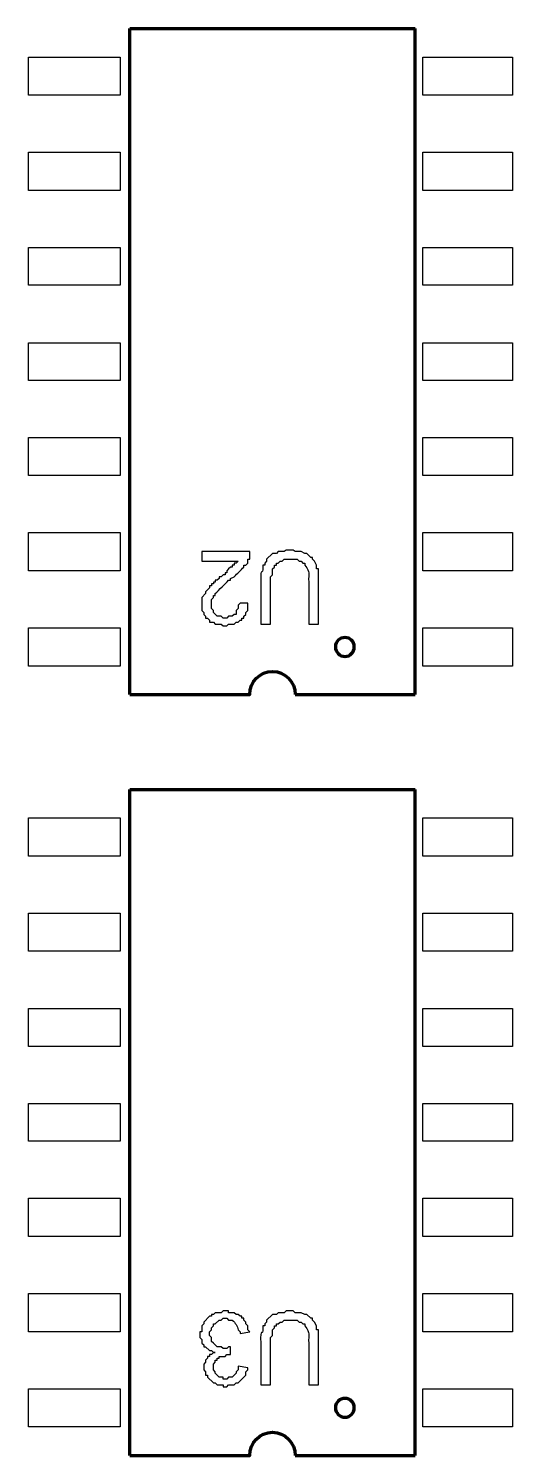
# Model space of a CAD drawing. Header units: millimetres. Extents: x -109 to -14.2, y -107.5 to -24.7.
# Drawn here: x -62.56 to -56.11, y -70.56 to -51.51 of the extents above; entities that cross this region are included whole.
import ezdxf

# ---------------------------------------------------------------- set-up
doc = ezdxf.new("R2010")
doc.units = ezdxf.units.MM
doc.header["$MEASUREMENT"] = 0
doc.layers.add('layer 1', color=7, linetype='Continuous')

msp = doc.modelspace()

# ---------------------------------------------------------------- linework, layer by layer
at = {"layer": 'layer 1', "color": 0, "lineweight": 70}
for points in [[(-61.213, -60.398), (-61.213, -60.398), (-61.213, -51.505), (-61.213, -51.505)], [(-61.213, -51.505), (-61.213, -51.505), (-57.405, -51.505), (-57.405, -51.505)], [(-57.405, -60.398), (-57.405, -60.398), (-57.405, -51.505), (-57.405, -51.505)], [(-61.213, -60.398), (-61.213, -60.398), (-59.638, -60.398), (-59.638, -60.398)], [(-59.006, -60.398), (-59.006, -60.398), (-57.405, -60.398), (-57.405, -60.398)], [(-61.213, -70.556), (-61.213, -70.556), (-61.213, -61.663), (-61.213, -61.663)], [(-61.213, -61.663), (-61.213, -61.663), (-57.405, -61.663), (-57.405, -61.663)], [(-57.405, -70.556), (-57.405, -70.556), (-57.405, -61.663), (-57.405, -61.663)], [(-61.213, -70.556), (-61.213, -70.556), (-59.638, -70.556), (-59.638, -70.556)], [(-59.006, -70.556), (-59.006, -70.556), (-57.405, -70.556), (-57.405, -70.556)]]:
    msp.add_open_spline(points, degree=3, dxfattribs=at)
at = {"layer": 'layer 1', "color": 0}
for points, knots in [([(-62.562, -51.886), (-62.562, -51.886), (-62.562, -52.396), (-62.562, -52.396), (-62.562, -52.396), (-62.562, -52.396), (-61.342, -52.396), (-61.342, -52.396), (-61.342, -52.396), (-61.342, -52.396), (-61.342, -51.886), (-61.342, -51.886), (-61.342, -51.886), (-61.342, -51.886), (-62.562, -51.886), (-62.562, -51.886)], [0, 0, 0, 0, 0.2, 0.2, 0.2, 0.2, 0.4, 0.4, 0.4, 0.4, 0.6, 0.6, 0.6, 0.6, 1, 1, 1, 1]), ([(-57.302, -51.886), (-57.302, -51.886), (-57.302, -52.396), (-57.302, -52.396), (-57.302, -52.396), (-57.302, -52.396), (-56.108, -52.396), (-56.108, -52.396), (-56.108, -52.396), (-56.108, -52.396), (-56.108, -51.886), (-56.108, -51.886), (-56.108, -51.886), (-56.108, -51.886), (-57.302, -51.886), (-57.302, -51.886)], [0, 0, 0, 0, 0.2, 0.2, 0.2, 0.2, 0.4, 0.4, 0.4, 0.4, 0.6, 0.6, 0.6, 0.6, 1, 1, 1, 1]), ([(-62.562, -53.158), (-62.562, -53.158), (-62.562, -53.667), (-62.562, -53.667), (-62.562, -53.667), (-62.562, -53.667), (-61.342, -53.667), (-61.342, -53.667), (-61.342, -53.667), (-61.342, -53.667), (-61.342, -53.158), (-61.342, -53.158), (-61.342, -53.158), (-61.342, -53.158), (-62.562, -53.158), (-62.562, -53.158)], [0, 0, 0, 0, 0.2, 0.2, 0.2, 0.2, 0.4, 0.4, 0.4, 0.4, 0.6, 0.6, 0.6, 0.6, 1, 1, 1, 1]), ([(-57.302, -53.158), (-57.302, -53.158), (-57.302, -53.667), (-57.302, -53.667), (-57.302, -53.667), (-57.302, -53.667), (-56.108, -53.667), (-56.108, -53.667), (-56.108, -53.667), (-56.108, -53.667), (-56.108, -53.158), (-56.108, -53.158), (-56.108, -53.158), (-56.108, -53.158), (-57.302, -53.158), (-57.302, -53.158)], [0, 0, 0, 0, 0.2, 0.2, 0.2, 0.2, 0.4, 0.4, 0.4, 0.4, 0.6, 0.6, 0.6, 0.6, 1, 1, 1, 1]), ([(-62.562, -54.429), (-62.562, -54.429), (-62.562, -54.932), (-62.562, -54.932), (-62.562, -54.932), (-62.562, -54.932), (-61.342, -54.932), (-61.342, -54.932), (-61.342, -54.932), (-61.342, -54.932), (-61.342, -54.429), (-61.342, -54.429), (-61.342, -54.429), (-61.342, -54.429), (-62.562, -54.429), (-62.562, -54.429)], [0, 0, 0, 0, 0.2, 0.2, 0.2, 0.2, 0.4, 0.4, 0.4, 0.4, 0.6, 0.6, 0.6, 0.6, 1, 1, 1, 1]), ([(-57.302, -54.429), (-57.302, -54.429), (-57.302, -54.932), (-57.302, -54.932), (-57.302, -54.932), (-57.302, -54.932), (-56.108, -54.932), (-56.108, -54.932), (-56.108, -54.932), (-56.108, -54.932), (-56.108, -54.429), (-56.108, -54.429), (-56.108, -54.429), (-56.108, -54.429), (-57.302, -54.429), (-57.302, -54.429)], [0, 0, 0, 0, 0.2, 0.2, 0.2, 0.2, 0.4, 0.4, 0.4, 0.4, 0.6, 0.6, 0.6, 0.6, 1, 1, 1, 1]), ([(-62.562, -55.7), (-62.562, -55.7), (-62.562, -56.204), (-62.562, -56.204), (-62.562, -56.204), (-62.562, -56.204), (-61.342, -56.204), (-61.342, -56.204), (-61.342, -56.204), (-61.342, -56.204), (-61.342, -55.7), (-61.342, -55.7), (-61.342, -55.7), (-61.342, -55.7), (-62.562, -55.7), (-62.562, -55.7)], [0, 0, 0, 0, 0.2, 0.2, 0.2, 0.2, 0.4, 0.4, 0.4, 0.4, 0.6, 0.6, 0.6, 0.6, 1, 1, 1, 1]), ([(-57.302, -55.7), (-57.302, -55.7), (-57.302, -56.204), (-57.302, -56.204), (-57.302, -56.204), (-57.302, -56.204), (-56.108, -56.204), (-56.108, -56.204), (-56.108, -56.204), (-56.108, -56.204), (-56.108, -55.7), (-56.108, -55.7), (-56.108, -55.7), (-56.108, -55.7), (-57.302, -55.7), (-57.302, -55.7)], [0, 0, 0, 0, 0.2, 0.2, 0.2, 0.2, 0.4, 0.4, 0.4, 0.4, 0.6, 0.6, 0.6, 0.6, 1, 1, 1, 1]), ([(-62.562, -56.965), (-62.562, -56.965), (-62.562, -57.475), (-62.562, -57.475), (-62.562, -57.475), (-62.562, -57.475), (-61.342, -57.475), (-61.342, -57.475), (-61.342, -57.475), (-61.342, -57.475), (-61.342, -56.965), (-61.342, -56.965), (-61.342, -56.965), (-61.342, -56.965), (-62.562, -56.965), (-62.562, -56.965)], [0, 0, 0, 0, 0.2, 0.2, 0.2, 0.2, 0.4, 0.4, 0.4, 0.4, 0.6, 0.6, 0.6, 0.6, 1, 1, 1, 1]), ([(-57.302, -56.965), (-57.302, -56.965), (-57.302, -57.475), (-57.302, -57.475), (-57.302, -57.475), (-57.302, -57.475), (-56.108, -57.475), (-56.108, -57.475), (-56.108, -57.475), (-56.108, -57.475), (-56.108, -56.965), (-56.108, -56.965), (-56.108, -56.965), (-56.108, -56.965), (-57.302, -56.965), (-57.302, -56.965)], [0, 0, 0, 0, 0.2, 0.2, 0.2, 0.2, 0.4, 0.4, 0.4, 0.4, 0.6, 0.6, 0.6, 0.6, 1, 1, 1, 1]), ([(-62.562, -58.236), (-62.562, -58.236), (-62.562, -58.746), (-62.562, -58.746), (-62.562, -58.746), (-62.562, -58.746), (-61.342, -58.746), (-61.342, -58.746), (-61.342, -58.746), (-61.342, -58.746), (-61.342, -58.236), (-61.342, -58.236), (-61.342, -58.236), (-61.342, -58.236), (-62.562, -58.236), (-62.562, -58.236)], [0, 0, 0, 0, 0.2, 0.2, 0.2, 0.2, 0.4, 0.4, 0.4, 0.4, 0.6, 0.6, 0.6, 0.6, 1, 1, 1, 1]), ([(-57.302, -58.236), (-57.302, -58.236), (-57.302, -58.746), (-57.302, -58.746), (-57.302, -58.746), (-57.302, -58.746), (-56.108, -58.746), (-56.108, -58.746), (-56.108, -58.746), (-56.108, -58.746), (-56.108, -58.236), (-56.108, -58.236), (-56.108, -58.236), (-56.108, -58.236), (-57.302, -58.236), (-57.302, -58.236)], [0, 0, 0, 0, 0.2, 0.2, 0.2, 0.2, 0.4, 0.4, 0.4, 0.4, 0.6, 0.6, 0.6, 0.6, 1, 1, 1, 1]), ([(-59.335, -59.456), (-59.335, -59.456), (-59.464, -59.456), (-59.464, -59.456), (-59.464, -59.456), (-59.464, -59.456), (-59.464, -58.895), (-59.464, -58.895), (-59.464, -58.895), (-59.475, -58.652), (-59.43, -58.836), (-59.438, -58.695), (-59.438, -58.695), (-59.438, -58.695), (-59.438, -58.669), (-59.438, -58.669), (-59.438, -58.669), (-59.438, -58.669), (-59.412, -58.669), (-59.412, -58.669), (-59.412, -58.669), (-59.412, -58.669), (-59.412, -58.643), (-59.412, -58.643), (-59.412, -58.643), (-59.412, -58.643), (-59.386, -58.617), (-59.386, -58.617), (-59.386, -58.617), (-59.386, -58.617), (-59.386, -58.591), (-59.386, -58.591), (-59.386, -58.591), (-59.386, -58.591), (-59.309, -58.514), (-59.309, -58.514), (-59.309, -58.514), (-59.309, -58.514), (-59.257, -58.514), (-59.257, -58.514), (-59.257, -58.514), (-59.257, -58.514), (-59.232, -58.488), (-59.232, -58.488), (-59.232, -58.488), (-59.232, -58.488), (-59.154, -58.488), (-59.154, -58.488), (-59.154, -58.488), (-59.154, -58.488), (-59.128, -58.469), (-59.128, -58.469), (-59.128, -58.469), (-59.128, -58.469), (-59.032, -58.469), (-59.032, -58.469), (-59.032, -58.469), (-59.032, -58.469), (-59.006, -58.488), (-59.006, -58.488), (-59.006, -58.488), (-59.006, -58.488), (-58.928, -58.488), (-58.928, -58.488), (-58.928, -58.488), (-58.928, -58.488), (-58.877, -58.514), (-58.877, -58.514), (-58.877, -58.514), (-58.877, -58.514), (-58.851, -58.514), (-58.851, -58.514), (-58.851, -58.514), (-58.851, -58.514), (-58.799, -58.566), (-58.799, -58.566), (-58.799, -58.566), (-58.799, -58.566), (-58.773, -58.566), (-58.773, -58.566), (-58.773, -58.566), (-58.773, -58.566), (-58.773, -58.591), (-58.773, -58.591), (-58.773, -58.591), (-58.773, -58.591), (-58.748, -58.617), (-58.748, -58.617), (-58.748, -58.617), (-58.748, -58.617), (-58.722, -58.669), (-58.722, -58.669), (-58.722, -58.669), (-58.722, -58.669), (-58.722, -58.72), (-58.722, -58.72), (-58.722, -58.72), (-58.722, -58.72), (-58.696, -58.72), (-58.696, -58.72), (-58.696, -58.72), (-58.696, -58.72), (-58.696, -58.746), (-58.696, -58.746), (-58.696, -58.746), (-58.696, -58.796), (-58.696, -58.845), (-58.696, -58.895), (-58.696, -58.895), (-58.696, -58.895), (-58.696, -59.456), (-58.696, -59.456), (-58.696, -59.456), (-58.696, -59.456), (-58.825, -59.456), (-58.825, -59.456), (-58.825, -59.456), (-58.825, -59.456), (-58.825, -58.895), (-58.825, -58.895), (-58.825, -58.895), (-58.832, -58.764), (-58.798, -58.776), (-58.877, -58.669), (-58.877, -58.669), (-58.877, -58.669), (-58.877, -58.643), (-58.877, -58.643), (-58.877, -58.643), (-58.877, -58.643), (-58.902, -58.643), (-58.902, -58.643), (-58.902, -58.643), (-58.902, -58.643), (-58.928, -58.617), (-58.928, -58.617), (-58.928, -58.617), (-58.928, -58.617), (-58.954, -58.617), (-58.954, -58.617), (-58.954, -58.617), (-58.954, -58.617), (-58.98, -58.591), (-58.98, -58.591), (-58.98, -58.591), (-58.98, -58.591), (-59.154, -58.591), (-59.154, -58.591), (-59.154, -58.591), (-59.154, -58.591), (-59.18, -58.617), (-59.18, -58.617), (-59.18, -58.617), (-59.18, -58.617), (-59.206, -58.617), (-59.206, -58.617), (-59.206, -58.617), (-59.206, -58.617), (-59.232, -58.643), (-59.232, -58.643), (-59.232, -58.643), (-59.232, -58.643), (-59.257, -58.643), (-59.257, -58.643), (-59.257, -58.643), (-59.257, -58.643), (-59.257, -58.669), (-59.257, -58.669), (-59.257, -58.669), (-59.257, -58.669), (-59.283, -58.669), (-59.283, -58.669), (-59.283, -58.669), (-59.283, -58.669), (-59.283, -58.695), (-59.283, -58.695), (-59.283, -58.695), (-59.283, -58.695), (-59.309, -58.72), (-59.309, -58.72), (-59.309, -58.72), (-59.309, -58.72), (-59.309, -58.798), (-59.309, -58.798), (-59.309, -58.798), (-59.309, -58.798), (-59.335, -58.824), (-59.335, -58.824), (-59.335, -58.824), (-59.335, -58.824), (-59.335, -58.895), (-59.335, -58.895), (-59.335, -58.895), (-59.335, -58.895), (-59.335, -59.456), (-59.335, -59.456)], [0, 0, 0, 0, 0.02, 0.02, 0.02, 0.02, 0.04, 0.04, 0.04, 0.04, 0.06, 0.06, 0.06, 0.06, 0.08, 0.08, 0.08, 0.08, 0.1, 0.1, 0.1, 0.1, 0.12, 0.12, 0.12, 0.12, 0.14, 0.14, 0.14, 0.14, 0.16, 0.16, 0.16, 0.16, 0.18, 0.18, 0.18, 0.18, 0.2, 0.2, 0.2, 0.2, 0.22, 0.22, 0.22, 0.22, 0.24, 0.24, 0.24, 0.24, 0.26, 0.26, 0.26, 0.26, 0.28, 0.28, 0.28, 0.28, 0.3, 0.3, 0.3, 0.3, 0.32, 0.32, 0.32, 0.32, 0.34, 0.34, 0.34, 0.34, 0.36, 0.36, 0.36, 0.36, 0.38, 0.38, 0.38, 0.38, 0.4, 0.4, 0.4, 0.4, 0.42, 0.42, 0.42, 0.42, 0.44, 0.44, 0.44, 0.44, 0.46, 0.46, 0.46, 0.46, 0.48, 0.48, 0.48, 0.48, 0.5, 0.5, 0.5, 0.5, 0.52, 0.52, 0.52, 0.52, 0.54, 0.54, 0.54, 0.54, 0.56, 0.56, 0.56, 0.56, 0.58, 0.58, 0.58, 0.58, 0.6, 0.6, 0.6, 0.6, 0.62, 0.62, 0.62, 0.62, 0.64, 0.64, 0.64, 0.64, 0.66, 0.66, 0.66, 0.66, 0.68, 0.68, 0.68, 0.68, 0.7, 0.7, 0.7, 0.7, 0.72, 0.72, 0.72, 0.72, 0.74, 0.74, 0.74, 0.74, 0.76, 0.76, 0.76, 0.76, 0.78, 0.78, 0.78, 0.78, 0.8, 0.8, 0.8, 0.8, 0.82, 0.82, 0.82, 0.82, 0.84, 0.84, 0.84, 0.84, 0.86, 0.86, 0.86, 0.86, 0.88, 0.88, 0.88, 0.88, 0.9, 0.9, 0.9, 0.9, 0.92, 0.92, 0.92, 0.92, 0.94, 0.94, 0.94, 0.94, 0.96, 0.96, 0.96, 0.96, 1, 1, 1, 1]), ([(-60.251, -58.617), (-60.251, -58.617), (-60.251, -58.488), (-60.251, -58.488), (-60.251, -58.488), (-60.251, -58.488), (-59.612, -58.488), (-59.612, -58.488), (-59.612, -58.488), (-59.612, -58.488), (-59.612, -58.591), (-59.612, -58.591), (-59.612, -58.591), (-59.612, -58.591), (-59.638, -58.591), (-59.638, -58.591), (-59.638, -58.591), (-59.638, -58.591), (-59.638, -58.643), (-59.638, -58.643), (-59.638, -58.643), (-59.638, -58.643), (-59.664, -58.669), (-59.664, -58.669), (-59.664, -58.669), (-59.664, -58.669), (-59.69, -58.669), (-59.69, -58.669), (-59.69, -58.669), (-59.69, -58.669), (-59.69, -58.695), (-59.69, -58.695), (-59.69, -58.695), (-59.733, -58.738), (-59.776, -58.781), (-59.819, -58.824), (-59.819, -58.824), (-59.819, -58.824), (-59.87, -58.85), (-59.87, -58.85), (-59.87, -58.85), (-59.87, -58.85), (-59.87, -58.869), (-59.87, -58.869), (-59.87, -58.869), (-59.87, -58.869), (-59.896, -58.869), (-59.896, -58.869), (-59.896, -58.869), (-59.941, -58.928), (-60.018, -58.993), (-60.071, -59.05), (-60.071, -59.05), (-60.071, -59.05), (-60.071, -59.075), (-60.071, -59.075), (-60.071, -59.075), (-60.071, -59.075), (-60.096, -59.075), (-60.096, -59.075), (-60.096, -59.075), (-60.096, -59.075), (-60.096, -59.101), (-60.096, -59.101), (-60.096, -59.101), (-60.096, -59.101), (-60.122, -59.127), (-60.122, -59.127), (-60.122, -59.127), (-60.122, -59.127), (-60.122, -59.25), (-60.122, -59.25), (-60.122, -59.25), (-60.122, -59.25), (-60.096, -59.275), (-60.096, -59.275), (-60.096, -59.275), (-60.096, -59.275), (-60.096, -59.301), (-60.096, -59.301), (-60.096, -59.301), (-60.096, -59.301), (-60.045, -59.353), (-60.045, -59.353), (-60.045, -59.353), (-60.045, -59.353), (-59.993, -59.353), (-59.993, -59.353), (-59.993, -59.353), (-59.993, -59.353), (-59.967, -59.379), (-59.967, -59.379), (-59.967, -59.379), (-59.967, -59.379), (-59.916, -59.379), (-59.916, -59.379), (-59.916, -59.379), (-59.916, -59.379), (-59.896, -59.353), (-59.896, -59.353), (-59.896, -59.353), (-59.896, -59.353), (-59.845, -59.353), (-59.845, -59.353), (-59.845, -59.353), (-59.845, -59.353), (-59.819, -59.327), (-59.819, -59.327), (-59.819, -59.327), (-59.819, -59.327), (-59.793, -59.327), (-59.793, -59.327), (-59.793, -59.327), (-59.793, -59.327), (-59.793, -59.275), (-59.793, -59.275), (-59.793, -59.275), (-59.793, -59.275), (-59.767, -59.25), (-59.767, -59.25), (-59.767, -59.25), (-59.767, -59.25), (-59.767, -59.204), (-59.767, -59.204), (-59.767, -59.204), (-59.767, -59.204), (-59.741, -59.179), (-59.741, -59.179), (-59.741, -59.179), (-59.741, -59.179), (-59.638, -59.179), (-59.638, -59.179), (-59.638, -59.179), (-59.638, -59.179), (-59.638, -59.275), (-59.638, -59.275), (-59.638, -59.275), (-59.638, -59.275), (-59.664, -59.301), (-59.664, -59.301), (-59.664, -59.301), (-59.664, -59.301), (-59.664, -59.327), (-59.664, -59.327), (-59.664, -59.327), (-59.664, -59.327), (-59.69, -59.353), (-59.69, -59.353), (-59.69, -59.353), (-59.69, -59.353), (-59.69, -59.379), (-59.69, -59.379), (-59.69, -59.379), (-59.69, -59.379), (-59.716, -59.379), (-59.716, -59.379), (-59.716, -59.379), (-59.716, -59.379), (-59.716, -59.405), (-59.716, -59.405), (-59.716, -59.405), (-59.716, -59.405), (-59.741, -59.405), (-59.741, -59.405), (-59.741, -59.405), (-59.741, -59.405), (-59.767, -59.43), (-59.767, -59.43), (-59.767, -59.43), (-59.767, -59.43), (-59.793, -59.43), (-59.793, -59.43), (-59.793, -59.43), (-59.793, -59.43), (-59.819, -59.456), (-59.819, -59.456), (-59.819, -59.456), (-59.819, -59.456), (-59.896, -59.456), (-59.896, -59.456), (-59.896, -59.456), (-59.896, -59.456), (-59.916, -59.482), (-59.916, -59.482), (-59.916, -59.482), (-59.916, -59.482), (-59.967, -59.482), (-59.967, -59.482), (-59.967, -59.482), (-59.967, -59.482), (-59.993, -59.456), (-59.993, -59.456), (-59.993, -59.456), (-59.993, -59.456), (-60.071, -59.456), (-60.071, -59.456), (-60.071, -59.456), (-60.071, -59.456), (-60.096, -59.43), (-60.096, -59.43), (-60.096, -59.43), (-60.096, -59.43), (-60.148, -59.43), (-60.148, -59.43), (-60.148, -59.43), (-60.148, -59.43), (-60.148, -59.405), (-60.148, -59.405), (-60.148, -59.405), (-60.148, -59.405), (-60.174, -59.379), (-60.174, -59.379), (-60.174, -59.379), (-60.174, -59.379), (-60.2, -59.379), (-60.2, -59.379), (-60.2, -59.379), (-60.2, -59.379), (-60.2, -59.353), (-60.2, -59.353), (-60.2, -59.353), (-60.2, -59.353), (-60.225, -59.327), (-60.225, -59.327), (-60.225, -59.327), (-60.225, -59.327), (-60.225, -59.301), (-60.225, -59.301), (-60.225, -59.301), (-60.225, -59.301), (-60.251, -59.275), (-60.251, -59.275), (-60.251, -59.275), (-60.251, -59.275), (-60.251, -59.101), (-60.251, -59.101), (-60.251, -59.101), (-60.251, -59.101), (-60.2, -59.05), (-60.2, -59.05), (-60.2, -59.05), (-60.2, -59.05), (-60.2, -59.024), (-60.2, -59.024), (-60.2, -59.024), (-60.2, -59.024), (-60.148, -58.972), (-60.148, -58.972), (-60.148, -58.972), (-60.148, -58.972), (-60.148, -58.946), (-60.148, -58.946), (-60.148, -58.946), (-60.148, -58.946), (-60.122, -58.946), (-60.122, -58.946), (-60.122, -58.946), (-60.122, -58.946), (-60.122, -58.921), (-60.122, -58.921), (-60.122, -58.921), (-60.122, -58.921), (-60.096, -58.921), (-60.096, -58.921), (-60.096, -58.921), (-60.096, -58.921), (-60.096, -58.895), (-60.096, -58.895), (-60.096, -58.895), (-60.096, -58.895), (-60.071, -58.895), (-60.071, -58.895), (-60.071, -58.895), (-60.071, -58.895), (-60.071, -58.869), (-60.071, -58.869), (-60.071, -58.869), (-60.071, -58.869), (-60.045, -58.869), (-60.045, -58.869), (-60.045, -58.869), (-60.045, -58.869), (-60.019, -58.85), (-60.019, -58.85), (-60.019, -58.85), (-60.019, -58.85), (-60.019, -58.824), (-60.019, -58.824), (-60.019, -58.824), (-60.019, -58.824), (-59.993, -58.824), (-59.993, -58.824), (-59.993, -58.824), (-59.993, -58.824), (-59.967, -58.798), (-59.967, -58.798), (-59.967, -58.798), (-59.967, -58.798), (-59.941, -58.798), (-59.941, -58.798), (-59.941, -58.798), (-59.941, -58.798), (-59.941, -58.772), (-59.941, -58.772), (-59.941, -58.772), (-59.941, -58.772), (-59.916, -58.772), (-59.916, -58.772), (-59.916, -58.772), (-59.916, -58.772), (-59.916, -58.746), (-59.916, -58.746), (-59.916, -58.746), (-59.916, -58.746), (-59.896, -58.72), (-59.896, -58.72), (-59.896, -58.72), (-59.896, -58.72), (-59.87, -58.695), (-59.87, -58.695), (-59.87, -58.695), (-59.87, -58.695), (-59.845, -58.695), (-59.845, -58.695), (-59.845, -58.695), (-59.845, -58.695), (-59.845, -58.669), (-59.845, -58.669), (-59.845, -58.669), (-59.845, -58.669), (-59.819, -58.669), (-59.819, -58.669), (-59.819, -58.669), (-59.819, -58.669), (-59.819, -58.643), (-59.819, -58.643), (-59.819, -58.643), (-59.819, -58.643), (-59.793, -58.643), (-59.793, -58.643), (-59.793, -58.643), (-59.793, -58.643), (-59.767, -58.617), (-59.767, -58.617), (-59.767, -58.617), (-59.767, -58.617), (-60.251, -58.617), (-60.251, -58.617)], [0, 0, 0, 0, 0.011364, 0.011364, 0.011364, 0.011364, 0.022727, 0.022727, 0.022727, 0.022727, 0.034091, 0.034091, 0.034091, 0.034091, 0.045455, 0.045455, 0.045455, 0.045455, 0.056818, 0.056818, 0.056818, 0.056818, 0.068182, 0.068182, 0.068182, 0.068182, 0.079545, 0.079545, 0.079545, 0.079545, 0.090909, 0.090909, 0.090909, 0.090909, 0.102273, 0.102273, 0.102273, 0.102273, 0.113636, 0.113636, 0.113636, 0.113636, 0.125, 0.125, 0.125, 0.125, 0.136364, 0.136364, 0.136364, 0.136364, 0.147727, 0.147727, 0.147727, 0.147727, 0.159091, 0.159091, 0.159091, 0.159091, 0.170455, 0.170455, 0.170455, 0.170455, 0.181818, 0.181818, 0.181818, 0.181818, 0.193182, 0.193182, 0.193182, 0.193182, 0.204545, 0.204545, 0.204545, 0.204545, 0.215909, 0.215909, 0.215909, 0.215909, 0.227273, 0.227273, 0.227273, 0.227273, 0.238636, 0.238636, 0.238636, 0.238636, 0.25, 0.25, 0.25, 0.25, 0.261364, 0.261364, 0.261364, 0.261364, 0.272727, 0.272727, 0.272727, 0.272727, 0.284091, 0.284091, 0.284091, 0.284091, 0.295455, 0.295455, 0.295455, 0.295455, 0.306818, 0.306818, 0.306818, 0.306818, 0.318182, 0.318182, 0.318182, 0.318182, 0.329545, 0.329545, 0.329545, 0.329545, 0.340909, 0.340909, 0.340909, 0.340909, 0.352273, 0.352273, 0.352273, 0.352273, 0.363636, 0.363636, 0.363636, 0.363636, 0.375, 0.375, 0.375, 0.375, 0.386364, 0.386364, 0.386364, 0.386364, 0.397727, 0.397727, 0.397727, 0.397727, 0.409091, 0.409091, 0.409091, 0.409091, 0.420455, 0.420455, 0.420455, 0.420455, 0.431818, 0.431818, 0.431818, 0.431818, 0.443182, 0.443182, 0.443182, 0.443182, 0.454545, 0.454545, 0.454545, 0.454545, 0.465909, 0.465909, 0.465909, 0.465909, 0.477273, 0.477273, 0.477273, 0.477273, 0.488636, 0.488636, 0.488636, 0.488636, 0.5, 0.5, 0.5, 0.5, 0.511364, 0.511364, 0.511364, 0.511364, 0.522727, 0.522727, 0.522727, 0.522727, 0.534091, 0.534091, 0.534091, 0.534091, 0.545455, 0.545455, 0.545455, 0.545455, 0.556818, 0.556818, 0.556818, 0.556818, 0.568182, 0.568182, 0.568182, 0.568182, 0.579545, 0.579545, 0.579545, 0.579545, 0.590909, 0.590909, 0.590909, 0.590909, 0.602273, 0.602273, 0.602273, 0.602273, 0.613636, 0.613636, 0.613636, 0.613636, 0.625, 0.625, 0.625, 0.625, 0.636364, 0.636364, 0.636364, 0.636364, 0.647727, 0.647727, 0.647727, 0.647727, 0.659091, 0.659091, 0.659091, 0.659091, 0.670455, 0.670455, 0.670455, 0.670455, 0.681818, 0.681818, 0.681818, 0.681818, 0.693182, 0.693182, 0.693182, 0.693182, 0.704545, 0.704545, 0.704545, 0.704545, 0.715909, 0.715909, 0.715909, 0.715909, 0.727273, 0.727273, 0.727273, 0.727273, 0.738636, 0.738636, 0.738636, 0.738636, 0.75, 0.75, 0.75, 0.75, 0.761364, 0.761364, 0.761364, 0.761364, 0.772727, 0.772727, 0.772727, 0.772727, 0.784091, 0.784091, 0.784091, 0.784091, 0.795455, 0.795455, 0.795455, 0.795455, 0.806818, 0.806818, 0.806818, 0.806818, 0.818182, 0.818182, 0.818182, 0.818182, 0.829545, 0.829545, 0.829545, 0.829545, 0.840909, 0.840909, 0.840909, 0.840909, 0.852273, 0.852273, 0.852273, 0.852273, 0.863636, 0.863636, 0.863636, 0.863636, 0.875, 0.875, 0.875, 0.875, 0.886364, 0.886364, 0.886364, 0.886364, 0.897727, 0.897727, 0.897727, 0.897727, 0.909091, 0.909091, 0.909091, 0.909091, 0.920455, 0.920455, 0.920455, 0.920455, 0.931818, 0.931818, 0.931818, 0.931818, 0.943182, 0.943182, 0.943182, 0.943182, 0.954545, 0.954545, 0.954545, 0.954545, 0.965909, 0.965909, 0.965909, 0.965909, 0.977273, 0.977273, 0.977273, 0.977273, 1, 1, 1, 1]), ([(-62.562, -59.508), (-62.562, -59.508), (-62.562, -60.018), (-62.562, -60.018), (-62.562, -60.018), (-62.562, -60.018), (-61.342, -60.018), (-61.342, -60.018), (-61.342, -60.018), (-61.342, -60.018), (-61.342, -59.508), (-61.342, -59.508), (-61.342, -59.508), (-61.342, -59.508), (-62.562, -59.508), (-62.562, -59.508)], [0, 0, 0, 0, 0.2, 0.2, 0.2, 0.2, 0.4, 0.4, 0.4, 0.4, 0.6, 0.6, 0.6, 0.6, 1, 1, 1, 1]), ([(-57.302, -59.508), (-57.302, -59.508), (-57.302, -60.018), (-57.302, -60.018), (-57.302, -60.018), (-57.302, -60.018), (-56.108, -60.018), (-56.108, -60.018), (-56.108, -60.018), (-56.108, -60.018), (-56.108, -59.508), (-56.108, -59.508), (-56.108, -59.508), (-56.108, -59.508), (-57.302, -59.508), (-57.302, -59.508)], [0, 0, 0, 0, 0.2, 0.2, 0.2, 0.2, 0.4, 0.4, 0.4, 0.4, 0.6, 0.6, 0.6, 0.6, 1, 1, 1, 1]), ([(-62.562, -62.044), (-62.562, -62.044), (-62.562, -62.554), (-62.562, -62.554), (-62.562, -62.554), (-62.562, -62.554), (-61.342, -62.554), (-61.342, -62.554), (-61.342, -62.554), (-61.342, -62.554), (-61.342, -62.044), (-61.342, -62.044), (-61.342, -62.044), (-61.342, -62.044), (-62.562, -62.044), (-62.562, -62.044)], [0, 0, 0, 0, 0.2, 0.2, 0.2, 0.2, 0.4, 0.4, 0.4, 0.4, 0.6, 0.6, 0.6, 0.6, 1, 1, 1, 1]), ([(-57.302, -62.044), (-57.302, -62.044), (-57.302, -62.554), (-57.302, -62.554), (-57.302, -62.554), (-57.302, -62.554), (-56.108, -62.554), (-56.108, -62.554), (-56.108, -62.554), (-56.108, -62.554), (-56.108, -62.044), (-56.108, -62.044), (-56.108, -62.044), (-56.108, -62.044), (-57.302, -62.044), (-57.302, -62.044)], [0, 0, 0, 0, 0.2, 0.2, 0.2, 0.2, 0.4, 0.4, 0.4, 0.4, 0.6, 0.6, 0.6, 0.6, 1, 1, 1, 1]), ([(-62.562, -63.315), (-62.562, -63.315), (-62.562, -63.825), (-62.562, -63.825), (-62.562, -63.825), (-62.562, -63.825), (-61.342, -63.825), (-61.342, -63.825), (-61.342, -63.825), (-61.342, -63.825), (-61.342, -63.315), (-61.342, -63.315), (-61.342, -63.315), (-61.342, -63.315), (-62.562, -63.315), (-62.562, -63.315)], [0, 0, 0, 0, 0.2, 0.2, 0.2, 0.2, 0.4, 0.4, 0.4, 0.4, 0.6, 0.6, 0.6, 0.6, 1, 1, 1, 1]), ([(-57.302, -63.315), (-57.302, -63.315), (-57.302, -63.825), (-57.302, -63.825), (-57.302, -63.825), (-57.302, -63.825), (-56.108, -63.825), (-56.108, -63.825), (-56.108, -63.825), (-56.108, -63.825), (-56.108, -63.315), (-56.108, -63.315), (-56.108, -63.315), (-56.108, -63.315), (-57.302, -63.315), (-57.302, -63.315)], [0, 0, 0, 0, 0.2, 0.2, 0.2, 0.2, 0.4, 0.4, 0.4, 0.4, 0.6, 0.6, 0.6, 0.6, 1, 1, 1, 1]), ([(-62.562, -64.587), (-62.562, -64.587), (-62.562, -65.097), (-62.562, -65.097), (-62.562, -65.097), (-62.562, -65.097), (-61.342, -65.097), (-61.342, -65.097), (-61.342, -65.097), (-61.342, -65.097), (-61.342, -64.587), (-61.342, -64.587), (-61.342, -64.587), (-61.342, -64.587), (-62.562, -64.587), (-62.562, -64.587)], [0, 0, 0, 0, 0.2, 0.2, 0.2, 0.2, 0.4, 0.4, 0.4, 0.4, 0.6, 0.6, 0.6, 0.6, 1, 1, 1, 1]), ([(-57.302, -64.587), (-57.302, -64.587), (-57.302, -65.097), (-57.302, -65.097), (-57.302, -65.097), (-57.302, -65.097), (-56.108, -65.097), (-56.108, -65.097), (-56.108, -65.097), (-56.108, -65.097), (-56.108, -64.587), (-56.108, -64.587), (-56.108, -64.587), (-56.108, -64.587), (-57.302, -64.587), (-57.302, -64.587)], [0, 0, 0, 0, 0.2, 0.2, 0.2, 0.2, 0.4, 0.4, 0.4, 0.4, 0.6, 0.6, 0.6, 0.6, 1, 1, 1, 1]), ([(-62.562, -65.858), (-62.562, -65.858), (-62.562, -66.361), (-62.562, -66.361), (-62.562, -66.361), (-62.562, -66.361), (-61.342, -66.361), (-61.342, -66.361), (-61.342, -66.361), (-61.342, -66.361), (-61.342, -65.858), (-61.342, -65.858), (-61.342, -65.858), (-61.342, -65.858), (-62.562, -65.858), (-62.562, -65.858)], [0, 0, 0, 0, 0.2, 0.2, 0.2, 0.2, 0.4, 0.4, 0.4, 0.4, 0.6, 0.6, 0.6, 0.6, 1, 1, 1, 1]), ([(-57.302, -65.858), (-57.302, -65.858), (-57.302, -66.361), (-57.302, -66.361), (-57.302, -66.361), (-57.302, -66.361), (-56.108, -66.361), (-56.108, -66.361), (-56.108, -66.361), (-56.108, -66.361), (-56.108, -65.858), (-56.108, -65.858), (-56.108, -65.858), (-56.108, -65.858), (-57.302, -65.858), (-57.302, -65.858)], [0, 0, 0, 0, 0.2, 0.2, 0.2, 0.2, 0.4, 0.4, 0.4, 0.4, 0.6, 0.6, 0.6, 0.6, 1, 1, 1, 1]), ([(-62.562, -67.123), (-62.562, -67.123), (-62.562, -67.633), (-62.562, -67.633), (-62.562, -67.633), (-62.562, -67.633), (-61.342, -67.633), (-61.342, -67.633), (-61.342, -67.633), (-61.342, -67.633), (-61.342, -67.123), (-61.342, -67.123), (-61.342, -67.123), (-61.342, -67.123), (-62.562, -67.123), (-62.562, -67.123)], [0, 0, 0, 0, 0.2, 0.2, 0.2, 0.2, 0.4, 0.4, 0.4, 0.4, 0.6, 0.6, 0.6, 0.6, 1, 1, 1, 1]), ([(-57.302, -67.123), (-57.302, -67.123), (-57.302, -67.633), (-57.302, -67.633), (-57.302, -67.633), (-57.302, -67.633), (-56.108, -67.633), (-56.108, -67.633), (-56.108, -67.633), (-56.108, -67.633), (-56.108, -67.123), (-56.108, -67.123), (-56.108, -67.123), (-56.108, -67.123), (-57.302, -67.123), (-57.302, -67.123)], [0, 0, 0, 0, 0.2, 0.2, 0.2, 0.2, 0.4, 0.4, 0.4, 0.4, 0.6, 0.6, 0.6, 0.6, 1, 1, 1, 1]), ([(-62.562, -68.394), (-62.562, -68.394), (-62.562, -68.904), (-62.562, -68.904), (-62.562, -68.904), (-62.562, -68.904), (-61.342, -68.904), (-61.342, -68.904), (-61.342, -68.904), (-61.342, -68.904), (-61.342, -68.394), (-61.342, -68.394), (-61.342, -68.394), (-61.342, -68.394), (-62.562, -68.394), (-62.562, -68.394)], [0, 0, 0, 0, 0.2, 0.2, 0.2, 0.2, 0.4, 0.4, 0.4, 0.4, 0.6, 0.6, 0.6, 0.6, 1, 1, 1, 1]), ([(-57.302, -68.394), (-57.302, -68.394), (-57.302, -68.904), (-57.302, -68.904), (-57.302, -68.904), (-57.302, -68.904), (-56.108, -68.904), (-56.108, -68.904), (-56.108, -68.904), (-56.108, -68.904), (-56.108, -68.394), (-56.108, -68.394), (-56.108, -68.394), (-56.108, -68.394), (-57.302, -68.394), (-57.302, -68.394)], [0, 0, 0, 0, 0.2, 0.2, 0.2, 0.2, 0.4, 0.4, 0.4, 0.4, 0.6, 0.6, 0.6, 0.6, 1, 1, 1, 1]), ([(-59.612, -68.904), (-59.612, -68.904), (-59.741, -68.93), (-59.741, -68.93), (-59.741, -68.93), (-59.741, -68.93), (-59.741, -68.904), (-59.741, -68.904), (-59.741, -68.904), (-59.741, -68.904), (-59.767, -68.878), (-59.767, -68.878), (-59.767, -68.878), (-59.775, -68.829), (-59.805, -68.785), (-59.845, -68.749), (-59.845, -68.749), (-59.845, -68.749), (-59.896, -68.749), (-59.896, -68.749), (-59.896, -68.749), (-59.896, -68.749), (-59.916, -68.723), (-59.916, -68.723), (-59.916, -68.723), (-59.916, -68.723), (-59.967, -68.723), (-59.967, -68.723), (-59.967, -68.723), (-59.967, -68.723), (-59.993, -68.749), (-59.993, -68.749), (-59.993, -68.749), (-59.993, -68.749), (-60.019, -68.749), (-60.019, -68.749), (-60.019, -68.749), (-60.019, -68.749), (-60.071, -68.801), (-60.071, -68.801), (-60.071, -68.801), (-60.071, -68.801), (-60.096, -68.801), (-60.096, -68.801), (-60.096, -68.801), (-60.096, -68.801), (-60.096, -68.827), (-60.096, -68.827), (-60.096, -68.827), (-60.096, -68.827), (-60.122, -68.852), (-60.122, -68.852), (-60.122, -68.852), (-60.122, -68.852), (-60.122, -68.878), (-60.122, -68.878), (-60.122, -68.878), (-60.122, -68.878), (-60.148, -68.904), (-60.148, -68.904), (-60.148, -68.904), (-60.148, -68.904), (-60.148, -68.956), (-60.148, -68.956), (-60.148, -68.956), (-60.148, -68.956), (-60.122, -68.981), (-60.122, -68.981), (-60.122, -68.981), (-60.122, -68.981), (-60.122, -69.033), (-60.122, -69.033), (-60.122, -69.033), (-60.122, -69.033), (-60.096, -69.059), (-60.096, -69.059), (-60.096, -69.059), (-60.096, -69.059), (-60.071, -69.078), (-60.071, -69.078), (-60.071, -69.078), (-60.071, -69.078), (-60.045, -69.104), (-60.045, -69.104), (-60.045, -69.104), (-60.045, -69.104), (-59.993, -69.104), (-59.993, -69.104), (-59.993, -69.104), (-59.993, -69.104), (-59.967, -69.13), (-59.967, -69.13), (-59.967, -69.13), (-59.967, -69.13), (-59.916, -69.13), (-59.916, -69.13), (-59.916, -69.13), (-59.916, -69.13), (-59.896, -69.104), (-59.896, -69.104), (-59.896, -69.104), (-59.896, -69.104), (-59.87, -69.104), (-59.87, -69.104), (-59.87, -69.104), (-59.87, -69.104), (-59.87, -69.207), (-59.87, -69.207), (-59.87, -69.207), (-59.87, -69.207), (-59.916, -69.207), (-59.916, -69.207), (-59.916, -69.207), (-59.916, -69.207), (-59.941, -69.233), (-59.941, -69.233), (-59.941, -69.233), (-59.941, -69.233), (-60.019, -69.233), (-60.019, -69.233), (-60.019, -69.233), (-60.019, -69.233), (-60.019, -69.259), (-60.019, -69.259), (-60.019, -69.259), (-60.019, -69.259), (-60.045, -69.259), (-60.045, -69.259), (-60.045, -69.259), (-60.045, -69.259), (-60.045, -69.285), (-60.045, -69.285), (-60.045, -69.285), (-60.045, -69.285), (-60.071, -69.285), (-60.071, -69.285), (-60.071, -69.285), (-60.071, -69.285), (-60.071, -69.311), (-60.071, -69.311), (-60.071, -69.311), (-60.071, -69.311), (-60.096, -69.336), (-60.096, -69.336), (-60.096, -69.336), (-60.096, -69.336), (-60.096, -69.414), (-60.096, -69.414), (-60.096, -69.414), (-60.096, -69.414), (-60.071, -69.44), (-60.071, -69.44), (-60.071, -69.44), (-60.071, -69.44), (-60.071, -69.459), (-60.071, -69.459), (-60.071, -69.459), (-60.071, -69.459), (-60.019, -69.511), (-60.019, -69.511), (-60.019, -69.511), (-60.019, -69.511), (-59.967, -69.511), (-59.967, -69.511), (-59.967, -69.511), (-59.967, -69.511), (-59.967, -69.536), (-59.967, -69.536), (-59.967, -69.536), (-59.967, -69.536), (-59.916, -69.536), (-59.916, -69.536), (-59.916, -69.536), (-59.916, -69.536), (-59.896, -69.511), (-59.896, -69.511), (-59.896, -69.511), (-59.896, -69.511), (-59.845, -69.511), (-59.845, -69.511), (-59.845, -69.511), (-59.845, -69.511), (-59.793, -69.459), (-59.793, -69.459), (-59.793, -69.459), (-59.793, -69.459), (-59.793, -69.44), (-59.793, -69.44), (-59.793, -69.44), (-59.793, -69.44), (-59.767, -69.414), (-59.767, -69.414), (-59.767, -69.414), (-59.767, -69.414), (-59.767, -69.362), (-59.767, -69.362), (-59.767, -69.362), (-59.767, -69.362), (-59.638, -69.388), (-59.638, -69.388), (-59.638, -69.388), (-59.638, -69.388), (-59.638, -69.414), (-59.638, -69.414), (-59.638, -69.414), (-59.638, -69.414), (-59.664, -69.44), (-59.664, -69.44), (-59.664, -69.44), (-59.664, -69.44), (-59.664, -69.485), (-59.664, -69.485), (-59.664, -69.485), (-59.664, -69.485), (-59.767, -69.588), (-59.767, -69.588), (-59.767, -69.588), (-59.767, -69.588), (-59.793, -69.588), (-59.793, -69.588), (-59.793, -69.588), (-59.793, -69.588), (-59.819, -69.614), (-59.819, -69.614), (-59.819, -69.614), (-59.819, -69.614), (-59.896, -69.614), (-59.896, -69.614), (-59.896, -69.614), (-59.896, -69.614), (-59.916, -69.64), (-59.916, -69.64), (-59.916, -69.64), (-59.916, -69.64), (-59.967, -69.64), (-59.967, -69.64), (-59.967, -69.64), (-59.967, -69.64), (-59.967, -69.614), (-59.967, -69.614), (-59.967, -69.614), (-59.967, -69.614), (-60.045, -69.614), (-60.045, -69.614), (-60.045, -69.614), (-60.045, -69.614), (-60.071, -69.588), (-60.071, -69.588), (-60.071, -69.588), (-60.071, -69.588), (-60.096, -69.588), (-60.096, -69.588), (-60.096, -69.588), (-60.096, -69.588), (-60.174, -69.511), (-60.174, -69.511), (-60.174, -69.511), (-60.174, -69.511), (-60.174, -69.485), (-60.174, -69.485), (-60.174, -69.485), (-60.174, -69.485), (-60.2, -69.485), (-60.2, -69.485), (-60.2, -69.485), (-60.2, -69.485), (-60.2, -69.44), (-60.2, -69.44), (-60.2, -69.44), (-60.2, -69.44), (-60.225, -69.414), (-60.225, -69.414), (-60.225, -69.414), (-60.225, -69.414), (-60.225, -69.336), (-60.225, -69.336), (-60.225, -69.336), (-60.225, -69.336), (-60.2, -69.311), (-60.2, -69.311), (-60.2, -69.311), (-60.2, -69.311), (-60.2, -69.285), (-60.2, -69.285), (-60.2, -69.285), (-60.2, -69.285), (-60.174, -69.259), (-60.174, -69.259), (-60.174, -69.259), (-60.174, -69.259), (-60.174, -69.233), (-60.174, -69.233), (-60.174, -69.233), (-60.174, -69.233), (-60.148, -69.233), (-60.148, -69.233), (-60.148, -69.233), (-60.148, -69.233), (-60.148, -69.207), (-60.148, -69.207), (-60.148, -69.207), (-60.148, -69.207), (-60.122, -69.207), (-60.122, -69.207), (-60.122, -69.207), (-60.122, -69.207), (-60.096, -69.182), (-60.096, -69.182), (-60.096, -69.182), (-60.096, -69.182), (-60.071, -69.182), (-60.071, -69.182), (-60.071, -69.182), (-60.071, -69.182), (-60.096, -69.182), (-60.096, -69.182), (-60.096, -69.182), (-60.096, -69.182), (-60.122, -69.156), (-60.122, -69.156), (-60.122, -69.156), (-60.122, -69.156), (-60.148, -69.156), (-60.148, -69.156), (-60.148, -69.156), (-60.148, -69.156), (-60.2, -69.104), (-60.2, -69.104), (-60.2, -69.104), (-60.2, -69.104), (-60.225, -69.104), (-60.225, -69.104), (-60.225, -69.104), (-60.225, -69.104), (-60.225, -69.078), (-60.225, -69.078), (-60.225, -69.078), (-60.225, -69.078), (-60.251, -69.059), (-60.251, -69.059), (-60.251, -69.059), (-60.251, -69.059), (-60.251, -69.007), (-60.251, -69.007), (-60.251, -69.007), (-60.251, -69.007), (-60.277, -68.981), (-60.277, -68.981), (-60.277, -68.981), (-60.277, -68.981), (-60.277, -68.904), (-60.277, -68.904), (-60.277, -68.904), (-60.277, -68.904), (-60.251, -68.904), (-60.251, -68.904), (-60.251, -68.904), (-60.251, -68.904), (-60.251, -68.827), (-60.251, -68.827), (-60.251, -68.827), (-60.251, -68.827), (-60.225, -68.801), (-60.225, -68.801), (-60.225, -68.801), (-60.225, -68.801), (-60.225, -68.775), (-60.225, -68.775), (-60.225, -68.775), (-60.225, -68.775), (-60.148, -68.698), (-60.148, -68.698), (-60.148, -68.698), (-60.148, -68.698), (-60.122, -68.698), (-60.122, -68.698), (-60.122, -68.698), (-60.122, -68.698), (-60.122, -68.672), (-60.122, -68.672), (-60.122, -68.672), (-60.122, -68.672), (-60.096, -68.672), (-60.096, -68.672), (-60.096, -68.672), (-60.096, -68.672), (-60.071, -68.652), (-60.071, -68.652), (-60.071, -68.652), (-60.071, -68.652), (-59.993, -68.652), (-59.993, -68.652), (-59.993, -68.652), (-59.993, -68.652), (-59.967, -68.627), (-59.967, -68.627), (-59.967, -68.627), (-59.967, -68.627), (-59.896, -68.627), (-59.896, -68.627), (-59.896, -68.627), (-59.896, -68.627), (-59.896, -68.652), (-59.896, -68.652), (-59.896, -68.652), (-59.896, -68.652), (-59.819, -68.652), (-59.819, -68.652), (-59.819, -68.652), (-59.819, -68.652), (-59.793, -68.672), (-59.793, -68.672), (-59.793, -68.672), (-59.793, -68.672), (-59.767, -68.672), (-59.767, -68.672), (-59.767, -68.672), (-59.767, -68.672), (-59.741, -68.698), (-59.741, -68.698), (-59.741, -68.698), (-59.741, -68.698), (-59.716, -68.698), (-59.716, -68.698), (-59.716, -68.698), (-59.716, -68.698), (-59.716, -68.723), (-59.716, -68.723), (-59.716, -68.723), (-59.716, -68.723), (-59.69, -68.723), (-59.69, -68.723), (-59.69, -68.723), (-59.69, -68.723), (-59.69, -68.749), (-59.69, -68.749), (-59.69, -68.749), (-59.69, -68.749), (-59.664, -68.775), (-59.664, -68.775), (-59.664, -68.775), (-59.664, -68.775), (-59.664, -68.801), (-59.664, -68.801), (-59.664, -68.801), (-59.664, -68.801), (-59.638, -68.827), (-59.638, -68.827), (-59.638, -68.827), (-59.638, -68.827), (-59.638, -68.878), (-59.638, -68.878), (-59.638, -68.878), (-59.638, -68.878), (-59.612, -68.904), (-59.612, -68.904)], [0, 0, 0, 0, 0.008696, 0.008696, 0.008696, 0.008696, 0.017391, 0.017391, 0.017391, 0.017391, 0.026087, 0.026087, 0.026087, 0.026087, 0.034783, 0.034783, 0.034783, 0.034783, 0.043478, 0.043478, 0.043478, 0.043478, 0.052174, 0.052174, 0.052174, 0.052174, 0.06087, 0.06087, 0.06087, 0.06087, 0.069565, 0.069565, 0.069565, 0.069565, 0.078261, 0.078261, 0.078261, 0.078261, 0.086957, 0.086957, 0.086957, 0.086957, 0.095652, 0.095652, 0.095652, 0.095652, 0.104348, 0.104348, 0.104348, 0.104348, 0.113043, 0.113043, 0.113043, 0.113043, 0.121739, 0.121739, 0.121739, 0.121739, 0.130435, 0.130435, 0.130435, 0.130435, 0.13913, 0.13913, 0.13913, 0.13913, 0.147826, 0.147826, 0.147826, 0.147826, 0.156522, 0.156522, 0.156522, 0.156522, 0.165217, 0.165217, 0.165217, 0.165217, 0.173913, 0.173913, 0.173913, 0.173913, 0.182609, 0.182609, 0.182609, 0.182609, 0.191304, 0.191304, 0.191304, 0.191304, 0.2, 0.2, 0.2, 0.2, 0.208696, 0.208696, 0.208696, 0.208696, 0.217391, 0.217391, 0.217391, 0.217391, 0.226087, 0.226087, 0.226087, 0.226087, 0.234783, 0.234783, 0.234783, 0.234783, 0.243478, 0.243478, 0.243478, 0.243478, 0.252174, 0.252174, 0.252174, 0.252174, 0.26087, 0.26087, 0.26087, 0.26087, 0.269565, 0.269565, 0.269565, 0.269565, 0.278261, 0.278261, 0.278261, 0.278261, 0.286957, 0.286957, 0.286957, 0.286957, 0.295652, 0.295652, 0.295652, 0.295652, 0.304348, 0.304348, 0.304348, 0.304348, 0.313043, 0.313043, 0.313043, 0.313043, 0.321739, 0.321739, 0.321739, 0.321739, 0.330435, 0.330435, 0.330435, 0.330435, 0.33913, 0.33913, 0.33913, 0.33913, 0.347826, 0.347826, 0.347826, 0.347826, 0.356522, 0.356522, 0.356522, 0.356522, 0.365217, 0.365217, 0.365217, 0.365217, 0.373913, 0.373913, 0.373913, 0.373913, 0.382609, 0.382609, 0.382609, 0.382609, 0.391304, 0.391304, 0.391304, 0.391304, 0.4, 0.4, 0.4, 0.4, 0.408696, 0.408696, 0.408696, 0.408696, 0.417391, 0.417391, 0.417391, 0.417391, 0.426087, 0.426087, 0.426087, 0.426087, 0.434783, 0.434783, 0.434783, 0.434783, 0.443478, 0.443478, 0.443478, 0.443478, 0.452174, 0.452174, 0.452174, 0.452174, 0.46087, 0.46087, 0.46087, 0.46087, 0.469565, 0.469565, 0.469565, 0.469565, 0.478261, 0.478261, 0.478261, 0.478261, 0.486957, 0.486957, 0.486957, 0.486957, 0.495652, 0.495652, 0.495652, 0.495652, 0.504348, 0.504348, 0.504348, 0.504348, 0.513043, 0.513043, 0.513043, 0.513043, 0.521739, 0.521739, 0.521739, 0.521739, 0.530435, 0.530435, 0.530435, 0.530435, 0.53913, 0.53913, 0.53913, 0.53913, 0.547826, 0.547826, 0.547826, 0.547826, 0.556522, 0.556522, 0.556522, 0.556522, 0.565217, 0.565217, 0.565217, 0.565217, 0.573913, 0.573913, 0.573913, 0.573913, 0.582609, 0.582609, 0.582609, 0.582609, 0.591304, 0.591304, 0.591304, 0.591304, 0.6, 0.6, 0.6, 0.6, 0.608696, 0.608696, 0.608696, 0.608696, 0.617391, 0.617391, 0.617391, 0.617391, 0.626087, 0.626087, 0.626087, 0.626087, 0.634783, 0.634783, 0.634783, 0.634783, 0.643478, 0.643478, 0.643478, 0.643478, 0.652174, 0.652174, 0.652174, 0.652174, 0.66087, 0.66087, 0.66087, 0.66087, 0.669565, 0.669565, 0.669565, 0.669565, 0.678261, 0.678261, 0.678261, 0.678261, 0.686957, 0.686957, 0.686957, 0.686957, 0.695652, 0.695652, 0.695652, 0.695652, 0.704348, 0.704348, 0.704348, 0.704348, 0.713043, 0.713043, 0.713043, 0.713043, 0.721739, 0.721739, 0.721739, 0.721739, 0.730435, 0.730435, 0.730435, 0.730435, 0.73913, 0.73913, 0.73913, 0.73913, 0.747826, 0.747826, 0.747826, 0.747826, 0.756522, 0.756522, 0.756522, 0.756522, 0.765217, 0.765217, 0.765217, 0.765217, 0.773913, 0.773913, 0.773913, 0.773913, 0.782609, 0.782609, 0.782609, 0.782609, 0.791304, 0.791304, 0.791304, 0.791304, 0.8, 0.8, 0.8, 0.8, 0.808696, 0.808696, 0.808696, 0.808696, 0.817391, 0.817391, 0.817391, 0.817391, 0.826087, 0.826087, 0.826087, 0.826087, 0.834783, 0.834783, 0.834783, 0.834783, 0.843478, 0.843478, 0.843478, 0.843478, 0.852174, 0.852174, 0.852174, 0.852174, 0.86087, 0.86087, 0.86087, 0.86087, 0.869565, 0.869565, 0.869565, 0.869565, 0.878261, 0.878261, 0.878261, 0.878261, 0.886957, 0.886957, 0.886957, 0.886957, 0.895652, 0.895652, 0.895652, 0.895652, 0.904348, 0.904348, 0.904348, 0.904348, 0.913043, 0.913043, 0.913043, 0.913043, 0.921739, 0.921739, 0.921739, 0.921739, 0.930435, 0.930435, 0.930435, 0.930435, 0.93913, 0.93913, 0.93913, 0.93913, 0.947826, 0.947826, 0.947826, 0.947826, 0.956522, 0.956522, 0.956522, 0.956522, 0.965217, 0.965217, 0.965217, 0.965217, 0.973913, 0.973913, 0.973913, 0.973913, 0.982609, 0.982609, 0.982609, 0.982609, 1, 1, 1, 1]), ([(-59.335, -69.614), (-59.335, -69.614), (-59.464, -69.614), (-59.464, -69.614), (-59.464, -69.614), (-59.464, -69.614), (-59.464, -69.059), (-59.464, -69.059), (-59.464, -69.059), (-59.476, -68.816), (-59.431, -68.989), (-59.438, -68.852), (-59.438, -68.852), (-59.438, -68.852), (-59.438, -68.827), (-59.438, -68.827), (-59.438, -68.827), (-59.438, -68.827), (-59.412, -68.827), (-59.412, -68.827), (-59.412, -68.827), (-59.412, -68.827), (-59.412, -68.801), (-59.412, -68.801), (-59.412, -68.801), (-59.412, -68.801), (-59.386, -68.775), (-59.386, -68.775), (-59.386, -68.775), (-59.386, -68.775), (-59.386, -68.749), (-59.386, -68.749), (-59.386, -68.749), (-59.386, -68.749), (-59.309, -68.672), (-59.309, -68.672), (-59.309, -68.672), (-59.309, -68.672), (-59.257, -68.672), (-59.257, -68.672), (-59.257, -68.672), (-59.257, -68.672), (-59.232, -68.652), (-59.232, -68.652), (-59.232, -68.652), (-59.232, -68.652), (-59.154, -68.652), (-59.154, -68.652), (-59.154, -68.652), (-59.154, -68.652), (-59.128, -68.627), (-59.128, -68.627), (-59.128, -68.627), (-59.128, -68.627), (-59.032, -68.627), (-59.032, -68.627), (-59.032, -68.627), (-59.032, -68.627), (-59.006, -68.652), (-59.006, -68.652), (-59.006, -68.652), (-59.006, -68.652), (-58.928, -68.652), (-58.928, -68.652), (-58.928, -68.652), (-58.928, -68.652), (-58.877, -68.672), (-58.877, -68.672), (-58.877, -68.672), (-58.877, -68.672), (-58.851, -68.672), (-58.851, -68.672), (-58.851, -68.672), (-58.851, -68.672), (-58.799, -68.723), (-58.799, -68.723), (-58.799, -68.723), (-58.799, -68.723), (-58.773, -68.723), (-58.773, -68.723), (-58.773, -68.723), (-58.773, -68.723), (-58.773, -68.749), (-58.773, -68.749), (-58.773, -68.749), (-58.773, -68.749), (-58.748, -68.775), (-58.748, -68.775), (-58.748, -68.775), (-58.748, -68.775), (-58.722, -68.827), (-58.722, -68.827), (-58.722, -68.827), (-58.722, -68.827), (-58.722, -68.878), (-58.722, -68.878), (-58.722, -68.878), (-58.722, -68.878), (-58.696, -68.878), (-58.696, -68.878), (-58.696, -68.878), (-58.696, -68.878), (-58.696, -68.904), (-58.696, -68.904), (-58.696, -68.904), (-58.696, -68.956), (-58.696, -69.007), (-58.696, -69.059), (-58.696, -69.059), (-58.696, -69.059), (-58.696, -69.614), (-58.696, -69.614), (-58.696, -69.614), (-58.696, -69.614), (-58.825, -69.614), (-58.825, -69.614), (-58.825, -69.614), (-58.825, -69.614), (-58.825, -69.059), (-58.825, -69.059), (-58.825, -69.059), (-58.832, -68.927), (-58.797, -68.934), (-58.877, -68.827), (-58.877, -68.827), (-58.877, -68.827), (-58.877, -68.801), (-58.877, -68.801), (-58.877, -68.801), (-58.877, -68.801), (-58.902, -68.801), (-58.902, -68.801), (-58.902, -68.801), (-58.902, -68.801), (-58.928, -68.775), (-58.928, -68.775), (-58.928, -68.775), (-58.928, -68.775), (-58.954, -68.775), (-58.954, -68.775), (-58.954, -68.775), (-58.954, -68.775), (-58.98, -68.749), (-58.98, -68.749), (-58.98, -68.749), (-58.98, -68.749), (-59.154, -68.749), (-59.154, -68.749), (-59.154, -68.749), (-59.154, -68.749), (-59.18, -68.775), (-59.18, -68.775), (-59.18, -68.775), (-59.18, -68.775), (-59.206, -68.775), (-59.206, -68.775), (-59.206, -68.775), (-59.206, -68.775), (-59.232, -68.801), (-59.232, -68.801), (-59.232, -68.801), (-59.232, -68.801), (-59.257, -68.801), (-59.257, -68.801), (-59.257, -68.801), (-59.257, -68.801), (-59.257, -68.827), (-59.257, -68.827), (-59.257, -68.827), (-59.257, -68.827), (-59.283, -68.827), (-59.283, -68.827), (-59.283, -68.827), (-59.283, -68.827), (-59.283, -68.852), (-59.283, -68.852), (-59.283, -68.852), (-59.283, -68.852), (-59.309, -68.878), (-59.309, -68.878), (-59.309, -68.878), (-59.309, -68.878), (-59.309, -68.956), (-59.309, -68.956), (-59.309, -68.956), (-59.309, -68.956), (-59.335, -68.981), (-59.335, -68.981), (-59.335, -68.981), (-59.335, -68.981), (-59.335, -69.059), (-59.335, -69.059), (-59.335, -69.059), (-59.335, -69.059), (-59.335, -69.614), (-59.335, -69.614)], [0, 0, 0, 0, 0.02, 0.02, 0.02, 0.02, 0.04, 0.04, 0.04, 0.04, 0.06, 0.06, 0.06, 0.06, 0.08, 0.08, 0.08, 0.08, 0.1, 0.1, 0.1, 0.1, 0.12, 0.12, 0.12, 0.12, 0.14, 0.14, 0.14, 0.14, 0.16, 0.16, 0.16, 0.16, 0.18, 0.18, 0.18, 0.18, 0.2, 0.2, 0.2, 0.2, 0.22, 0.22, 0.22, 0.22, 0.24, 0.24, 0.24, 0.24, 0.26, 0.26, 0.26, 0.26, 0.28, 0.28, 0.28, 0.28, 0.3, 0.3, 0.3, 0.3, 0.32, 0.32, 0.32, 0.32, 0.34, 0.34, 0.34, 0.34, 0.36, 0.36, 0.36, 0.36, 0.38, 0.38, 0.38, 0.38, 0.4, 0.4, 0.4, 0.4, 0.42, 0.42, 0.42, 0.42, 0.44, 0.44, 0.44, 0.44, 0.46, 0.46, 0.46, 0.46, 0.48, 0.48, 0.48, 0.48, 0.5, 0.5, 0.5, 0.5, 0.52, 0.52, 0.52, 0.52, 0.54, 0.54, 0.54, 0.54, 0.56, 0.56, 0.56, 0.56, 0.58, 0.58, 0.58, 0.58, 0.6, 0.6, 0.6, 0.6, 0.62, 0.62, 0.62, 0.62, 0.64, 0.64, 0.64, 0.64, 0.66, 0.66, 0.66, 0.66, 0.68, 0.68, 0.68, 0.68, 0.7, 0.7, 0.7, 0.7, 0.72, 0.72, 0.72, 0.72, 0.74, 0.74, 0.74, 0.74, 0.76, 0.76, 0.76, 0.76, 0.78, 0.78, 0.78, 0.78, 0.8, 0.8, 0.8, 0.8, 0.82, 0.82, 0.82, 0.82, 0.84, 0.84, 0.84, 0.84, 0.86, 0.86, 0.86, 0.86, 0.88, 0.88, 0.88, 0.88, 0.9, 0.9, 0.9, 0.9, 0.92, 0.92, 0.92, 0.92, 0.94, 0.94, 0.94, 0.94, 0.96, 0.96, 0.96, 0.96, 1, 1, 1, 1]), ([(-62.562, -69.666), (-62.562, -69.666), (-62.562, -70.175), (-62.562, -70.175), (-62.562, -70.175), (-62.562, -70.175), (-61.342, -70.175), (-61.342, -70.175), (-61.342, -70.175), (-61.342, -70.175), (-61.342, -69.666), (-61.342, -69.666), (-61.342, -69.666), (-61.342, -69.666), (-62.562, -69.666), (-62.562, -69.666)], [0, 0, 0, 0, 0.2, 0.2, 0.2, 0.2, 0.4, 0.4, 0.4, 0.4, 0.6, 0.6, 0.6, 0.6, 1, 1, 1, 1]), ([(-57.302, -69.666), (-57.302, -69.666), (-57.302, -70.175), (-57.302, -70.175), (-57.302, -70.175), (-57.302, -70.175), (-56.108, -70.175), (-56.108, -70.175), (-56.108, -70.175), (-56.108, -70.175), (-56.108, -69.666), (-56.108, -69.666), (-56.108, -69.666), (-56.108, -69.666), (-57.302, -69.666), (-57.302, -69.666)], [0, 0, 0, 0, 0.2, 0.2, 0.2, 0.2, 0.4, 0.4, 0.4, 0.4, 0.6, 0.6, 0.6, 0.6, 1, 1, 1, 1])]:
    msp.add_open_spline(points, degree=3, knots=knots, dxfattribs=at)
at = {"layer": 'layer 1', "color": 0, "lineweight": 80}
for points in [[(-58.218, -59.759), (-58.218, -59.83), (-58.27, -59.889), (-58.341, -59.889), (-58.341, -59.889), (-58.412, -59.889), (-58.47, -59.83), (-58.47, -59.759), (-58.47, -59.759), (-58.47, -59.688), (-58.412, -59.637), (-58.341, -59.637), (-58.341, -59.637), (-58.27, -59.637), (-58.218, -59.688), (-58.218, -59.759)], [(-58.218, -69.917), (-58.218, -69.988), (-58.27, -70.046), (-58.341, -70.046), (-58.341, -70.046), (-58.412, -70.046), (-58.47, -69.988), (-58.47, -69.917), (-58.47, -69.917), (-58.47, -69.846), (-58.412, -69.795), (-58.341, -69.795), (-58.341, -69.795), (-58.27, -69.795), (-58.218, -69.846), (-58.218, -69.917)]]:
    msp.add_open_spline(points, degree=3, knots=[0, 0, 0, 0, 0.2, 0.2, 0.2, 0.2, 0.4, 0.4, 0.4, 0.4, 0.6, 0.6, 0.6, 0.6, 1, 1, 1, 1], dxfattribs=at)
at = {"layer": 'layer 1', "color": 0, "lineweight": 70}
for points in [[(-59.638, -60.398), (-59.638, -60.398), (-59.612, -60.398), (-59.612, -60.398), (-59.612, -60.398), (-59.612, -60.224), (-59.477, -60.089), (-59.309, -60.089), (-59.309, -60.089), (-59.141, -60.089), (-59.006, -60.224), (-59.006, -60.398)], [(-59.638, -70.556), (-59.638, -70.556), (-59.612, -70.556), (-59.612, -70.556), (-59.612, -70.556), (-59.612, -70.388), (-59.477, -70.246), (-59.309, -70.246), (-59.309, -70.246), (-59.141, -70.246), (-59.006, -70.388), (-59.006, -70.556)]]:
    msp.add_open_spline(points, degree=3, knots=[0, 0, 0, 0, 0.25, 0.25, 0.25, 0.25, 0.5, 0.5, 0.5, 0.5, 1, 1, 1, 1], dxfattribs=at)

doc.saveas('drawing.dxf')
